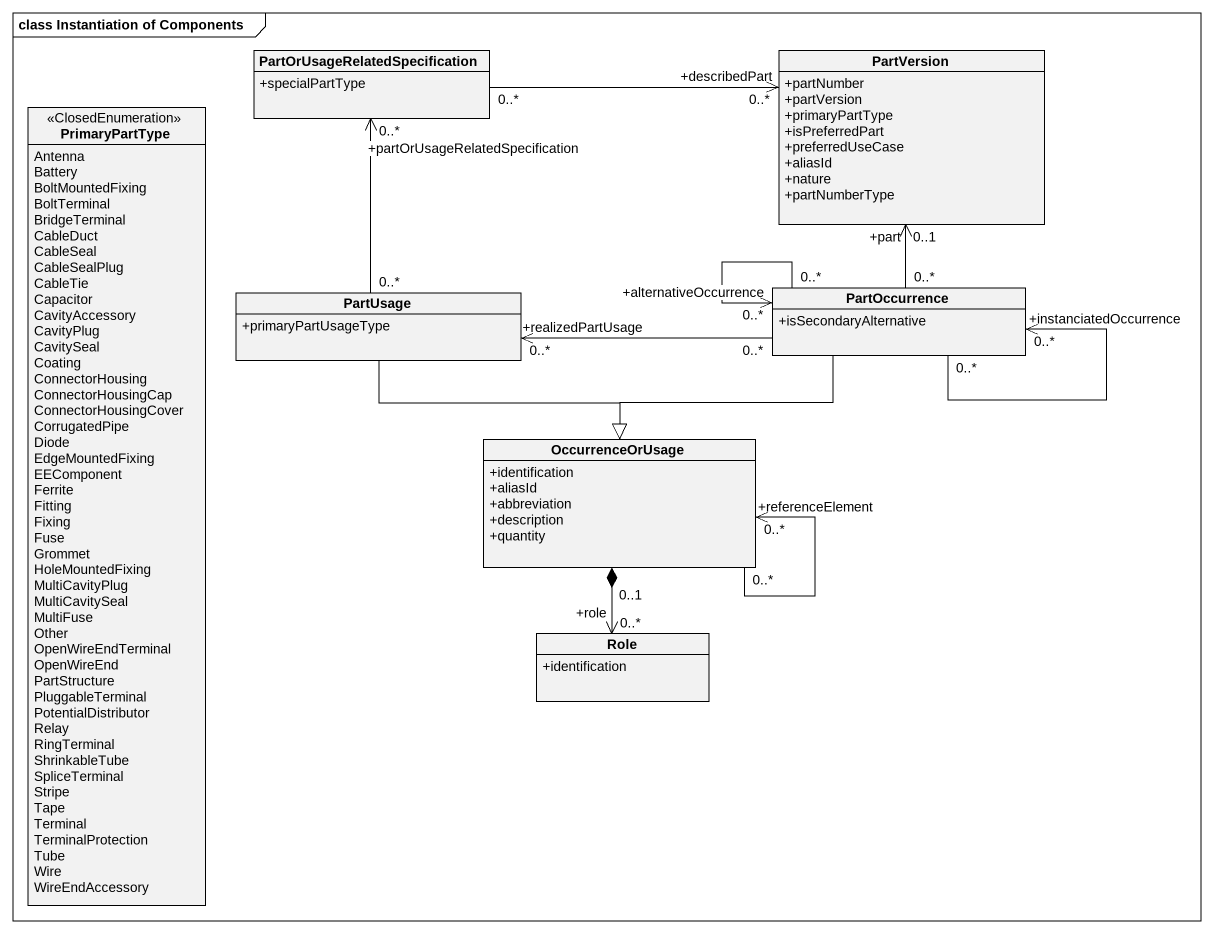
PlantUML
@startuml
mainframe class Instantiation of Components
hide circle
hide empty members
skinparam classAttributeIconSize 0
class "PartOrUsageRelatedSpecification" as PartOrUsageRelatedSpecificat {
  +specialPartType
}
class PartVersion {
  +partNumber
  +partVersion
  +primaryPartType
  +isPreferredPart
  +preferredUseCase
  +aliasId
  +nature
  +partNumberType
}
enum PrimaryPartType <<ClosedEnumeration>> {
  Antenna
  Battery
  BoltMountedFixing
  BoltTerminal
  BridgeTerminal
  CableDuct
  CableSeal
  CableSealPlug
  CableTie
  Capacitor
  CavityAccessory
  CavityPlug
  CavitySeal
  Coating
  ConnectorHousing
  ConnectorHousingCap
  ConnectorHousingCover
  CorrugatedPipe
  Diode
  EdgeMountedFixing
  EEComponent
  Ferrite
  Fitting
  Fixing
  Fuse
  Grommet
  HoleMountedFixing
  MultiCavityPlug
  MultiCavitySeal
  MultiFuse
  Other
  OpenWireEndTerminal
  OpenWireEnd
  PartStructure
  PluggableTerminal
  PotentialDistributor
  Relay
  RingTerminal
  ShrinkableTube
  SpliceTerminal
  Stripe
  Tape
  Terminal
  TerminalProtection
  Tube
  Wire
  WireEndAccessory
}
class PartUsage {
  +primaryPartUsageType
}
class PartOccurrence {
  +isSecondaryAlternative
}
class OccurrenceOrUsage {
  +identification
  +aliasId
  +abbreviation
  +description
  +quantity
}
class Role {
  +identification
}
PartOrUsageRelatedSpecificat "0..*" -right-> "+describedPart\n0..*" PartVersion
PartUsage "0..*" -up-> "+partOrUsageRelatedSpecification\n0..*" PartOrUsageRelatedSpecificat
PartUsage --|> OccurrenceOrUsage
PartOccurrence "0..*" -up-> "+part\n0..1" PartVersion
PartOccurrence "0..*" -left-> "+realizedPartUsage\n0..*" PartUsage
PartOccurrence "0..*" --> "+alternativeOccurrence\n0..*" PartOccurrence
PartOccurrence "0..*" --> "+instanciatedOccurrence\n0..*" PartOccurrence
PartOccurrence --|> OccurrenceOrUsage
OccurrenceOrUsage "0..*" --> "+referenceElement\n0..*" OccurrenceOrUsage
OccurrenceOrUsage "0..1" *--> "+role\n0..*" Role
@enduml
